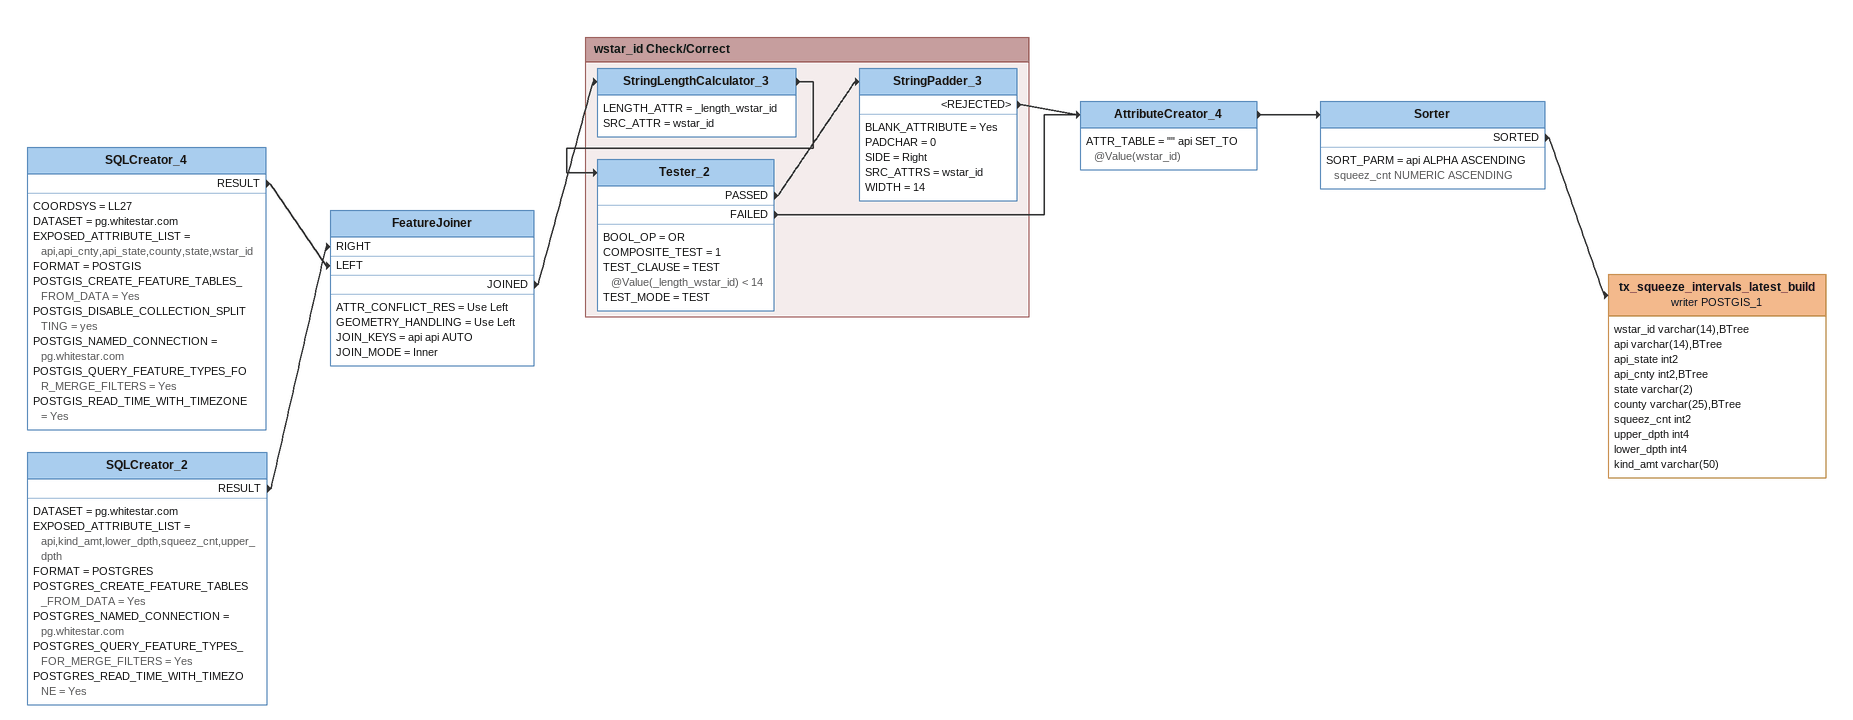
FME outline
SQLCreator_4
    COORDSYS = LL27
    DATASET = pg.whitestar.com
    EXPOSED_ATTRIBUTE_LIST = api,api_cnty,api_state,county,state,wstar_id
    FORMAT = POSTGIS
    POSTGIS_CREATE_FEATURE_TABLES_FROM_DATA = Yes
    POSTGIS_DISABLE_COLLECTION_SPLITTING = yes
    POSTGIS_NAMED_CONNECTION = pg.whitestar.com
    POSTGIS_QUERY_FEATURE_TYPES_FOR_MERGE_FILTERS = Yes
    POSTGIS_READ_TIME_WITH_TIMEZONE = Yes
    RESULT -> FeatureJoiner [LEFT]
SQLCreator_2
    DATASET = pg.whitestar.com
    EXPOSED_ATTRIBUTE_LIST = api,kind_amt,lower_dpth,squeez_cnt,upper_dpth
    FORMAT = POSTGRES
    POSTGRES_CREATE_FEATURE_TABLES_FROM_DATA = Yes
    POSTGRES_NAMED_CONNECTION = pg.whitestar.com
    POSTGRES_QUERY_FEATURE_TYPES_FOR_MERGE_FILTERS = Yes
    POSTGRES_READ_TIME_WITH_TIMEZONE = Yes
    RESULT -> FeatureJoiner [RIGHT]
FeatureJoiner
    ATTR_CONFLICT_RES = Use Left
    GEOMETRY_HANDLING = Use Left
    JOIN_KEYS = api api AUTO
    JOIN_MODE = Inner
    JOINED -> StringLengthCalculator_3
AttributeCreator_4
    ATTR_TABLE = "" api SET_TO @Value(wstar_id)
    -> Sorter
Sorter
    SORT_PARM = api ALPHA ASCENDING squeez_cnt NUMERIC ASCENDING
    SORTED -> tx_squeeze_intervals_latest_build (writer POSTGIS_1)
tx_squeeze_intervals_latest_build (writer POSTGIS_1)
    attributes: wstar_id varchar(14),BTree, api varchar(14),BTree, api_state int2, api_cnty int2,BTree, state varchar(2), county varchar(25),BTree, squeez_cnt int2, upper_dpth int4, lower_dpth int4, kind_amt varchar(50)

Bookmark: wstar_id Check/Correct
StringLengthCalculator_3
    LENGTH_ATTR = _length_wstar_id
    SRC_ATTR = wstar_id
    -> Tester_2
Tester_2
    BOOL_OP = OR
    COMPOSITE_TEST = 1
    TEST_CLAUSE = TEST @Value(_length_wstar_id) < 14
    TEST_MODE = TEST
    PASSED -> StringPadder_3
    FAILED -> AttributeCreator_4
StringPadder_3
    BLANK_ATTRIBUTE = Yes
    PADCHAR = 0
    SIDE = Right
    SRC_ATTRS = wstar_id
    WIDTH = 14
    <REJECTED> -> AttributeCreator_4
